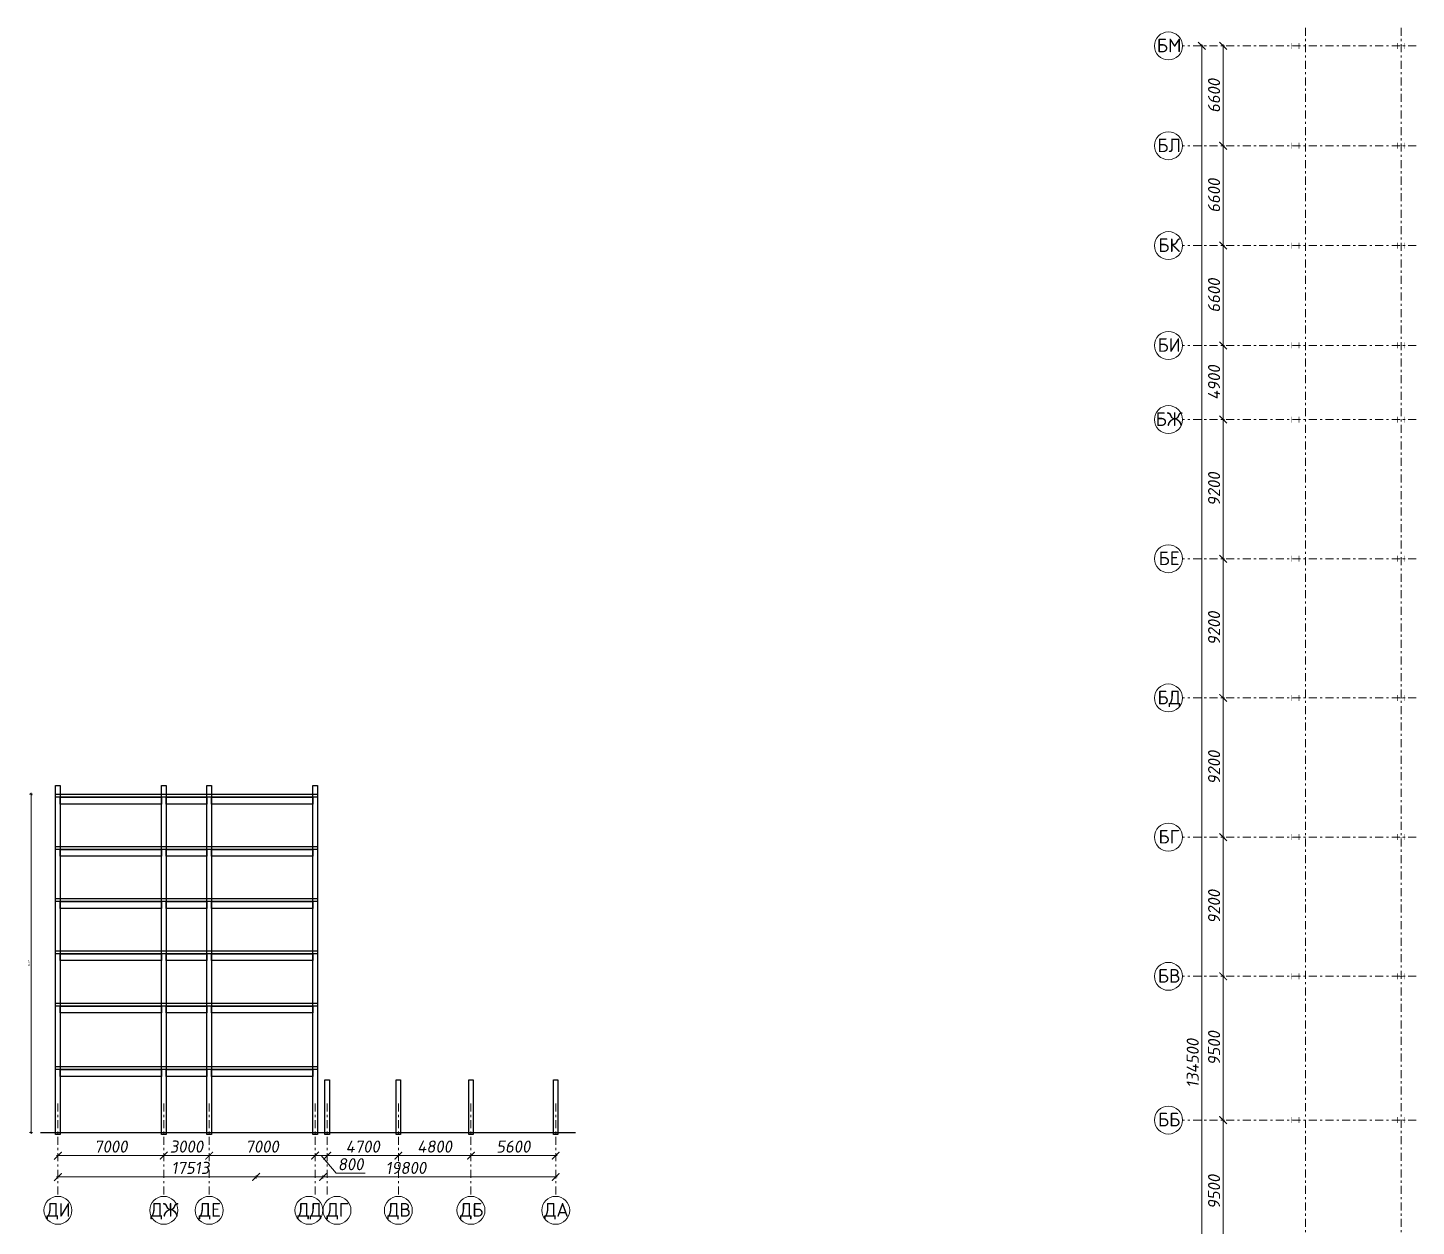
# Model space of a CAD drawing. Header units: millimetres. Extents: x -2648 to 2168491, y -277796 to 297800.
# Drawn here: x 2076732 to 2168491, y 133087 to 212306 of the extents above; entities that cross this region are included whole.
import ezdxf
from ezdxf.enums import TextEntityAlignment as Align

# ---------------------------------------------------------------- set-up
doc = ezdxf.new("R2010")
doc.units = ezdxf.units.MM
doc.linetypes.add('Штрихштриховая', pattern=[1093.611073, 529.166651, -211.666656, 141.111112, -211.666656])
doc.layers.get('0').update_dxf_attribs({"lineweight": 0})
doc.layers.get('Defpoints').update_dxf_attribs({"color": 252})
doc.layers.add('Axes', color=1, linetype='Continuous')
doc.layers.add('Dimension', color=162, linetype='Continuous', lineweight=25)
doc.layers.add('я_12', color=1, linetype='Continuous', lineweight=20)
doc.styles.add('Лена', font='isocpeur.ttf', dxfattribs={"oblique": 10})
doc.dimstyles.new('S-100', dxfattribs={"dimscale": 100, "dimtxt": 1, "dimasz": 1.5, "dimexe": 1, "dimexo": 1, "dimgap": 1, "dimtad": 1, "dimdec": 0, "dimzin": 0, "dimdsep": 46, "dimtxsty": 'Лена', "dimblk": 'ARCHTICK', "dimcen": 2, "dimdle": 1, "dimclrd": 256, "dimclre": 256, "dimclrt": 256, "dimadec": 0, "dimazin": 0, "dimtfac": 1, "dimtdec": 0, "dimtmove": 1, "dimatfit": 2, "dimfxl": 1, "dimtolj": 1, "dimtzin": 0, "dimlwd": 20, "dimlwe": 20, "dimarcsym": 0})

# ---------------------------------------------------------------- blocks, each defined once
blk = doc.blocks.new('_ArchTick')
at = {"color": 0, "linetype": 'ByBlock', "const_width": 0.15}
blk.add_lwpolyline([(-0.5, -0.5), (0.5, 0.5)], dxfattribs=at)
blk = doc.blocks.new('*D532')
at = {"layer": 'Defpoints', "color": 0, "lineweight": -2, "ltscale": 100, "transparency": 16777216}
for p in [(2153041, 211107), (2154320, 211107), (2153041, 76607)]:
    blk.add_point(p, dxfattribs=at)
at = {"layer": 'Dimension', "lineweight": 20, "ltscale": 100, "transparency": 16777216}
for p, q in [((2154220, 211107), (2154420, 211107)), ((2154320, 76507), (2154320, 211207)), ((2154220, 76607), (2154420, 76607))]:
    blk.add_line(p, q, dxfattribs=at)
at = {"layer": 'Dimension', "lineweight": 20, "ltscale": 100, "transparency": 16777216, "xscale": 500, "yscale": 500, "zscale": 500}
for p, rotation in [((2154320, 211107), 90), ((2154320, 76607), 270)]:
    blk.add_blockref('_ArchTick', p, dxfattribs=dict(at, rotation=rotation))
at = {"layer": 'Dimension', "lineweight": -2, "ltscale": 100, "transparency": 16777216, "insert": (2153720, 143857), "char_height": 800, "attachment_point": 5, "rotation": 90, "style": 'Лена'}
blk.add_mtext('\\A1;134500', dxfattribs=at)
blk = doc.blocks.new('*D542')
at = {"layer": 'Defpoints', "color": 0, "lineweight": -2, "ltscale": 100, "transparency": 16777216}
for p in [(2153041, 140107), (2155730, 140107), (2153041, 130607)]:
    blk.add_point(p, dxfattribs=at)
at = {"layer": 'Dimension', "lineweight": 20, "ltscale": 100, "transparency": 16777216}
for p, q in [((2155630, 140107), (2155830, 140107)), ((2155730, 130507), (2155730, 140207)), ((2155630, 130607), (2155830, 130607))]:
    blk.add_line(p, q, dxfattribs=at)
at = {"layer": 'Dimension', "lineweight": 20, "ltscale": 100, "transparency": 16777216, "xscale": 500, "yscale": 500, "zscale": 500}
for p, rotation in [((2155730, 140107), 90), ((2155730, 130607), 270)]:
    blk.add_blockref('_ArchTick', p, dxfattribs=dict(at, rotation=rotation))
at = {"layer": 'Dimension', "lineweight": -2, "ltscale": 100, "transparency": 16777216, "insert": (2155130, 135357), "char_height": 800, "attachment_point": 5, "rotation": 90, "style": 'Лена'}
blk.add_mtext('\\A1;9500', dxfattribs=at)
blk = doc.blocks.new('*D543')
at = {"layer": 'Defpoints', "color": 0, "lineweight": -2, "ltscale": 100, "transparency": 16777216}
for p in [(2153041, 149607), (2155730, 149607), (2153041, 140107)]:
    blk.add_point(p, dxfattribs=at)
at = {"layer": 'Dimension', "lineweight": 20, "ltscale": 100, "transparency": 16777216}
for p, q in [((2155630, 149607), (2155830, 149607)), ((2155730, 140007), (2155730, 149707)), ((2155630, 140107), (2155830, 140107))]:
    blk.add_line(p, q, dxfattribs=at)
at = {"layer": 'Dimension', "lineweight": 20, "ltscale": 100, "transparency": 16777216, "xscale": 500, "yscale": 500, "zscale": 500}
for p, rotation in [((2155730, 149607), 90), ((2155730, 140107), 270)]:
    blk.add_blockref('_ArchTick', p, dxfattribs=dict(at, rotation=rotation))
at = {"layer": 'Dimension', "lineweight": -2, "ltscale": 100, "transparency": 16777216, "insert": (2155130, 144857), "char_height": 800, "attachment_point": 5, "rotation": 90, "style": 'Лена'}
blk.add_mtext('\\A1;9500', dxfattribs=at)
blk = doc.blocks.new('*D544')
at = {"layer": 'Defpoints', "color": 0, "lineweight": -2, "ltscale": 100, "transparency": 16777216}
for p in [(2153041, 158807), (2155730, 158807), (2153041, 149607)]:
    blk.add_point(p, dxfattribs=at)
at = {"layer": 'Dimension', "lineweight": 20, "ltscale": 100, "transparency": 16777216}
for p, q in [((2155630, 158807), (2155830, 158807)), ((2155730, 149507), (2155730, 158907)), ((2155630, 149607), (2155830, 149607))]:
    blk.add_line(p, q, dxfattribs=at)
at = {"layer": 'Dimension', "lineweight": 20, "ltscale": 100, "transparency": 16777216, "xscale": 500, "yscale": 500, "zscale": 500}
for p, rotation in [((2155730, 158807), 90), ((2155730, 149607), 270)]:
    blk.add_blockref('_ArchTick', p, dxfattribs=dict(at, rotation=rotation))
at = {"layer": 'Dimension', "lineweight": -2, "ltscale": 100, "transparency": 16777216, "insert": (2155130, 154207), "char_height": 800, "attachment_point": 5, "rotation": 90, "style": 'Лена'}
blk.add_mtext('\\A1;9200', dxfattribs=at)
blk = doc.blocks.new('*D545')
at = {"layer": 'Defpoints', "color": 0, "lineweight": -2, "ltscale": 100, "transparency": 16777216}
for p in [(2153041, 168007), (2155730, 168007), (2153041, 158807)]:
    blk.add_point(p, dxfattribs=at)
at = {"layer": 'Dimension', "lineweight": 20, "ltscale": 100, "transparency": 16777216}
for p, q in [((2155630, 168007), (2155830, 168007)), ((2155730, 158707), (2155730, 168107)), ((2155630, 158807), (2155830, 158807))]:
    blk.add_line(p, q, dxfattribs=at)
at = {"layer": 'Dimension', "lineweight": 20, "ltscale": 100, "transparency": 16777216, "xscale": 500, "yscale": 500, "zscale": 500}
for p, rotation in [((2155730, 168007), 90), ((2155730, 158807), 270)]:
    blk.add_blockref('_ArchTick', p, dxfattribs=dict(at, rotation=rotation))
at = {"layer": 'Dimension', "lineweight": -2, "ltscale": 100, "transparency": 16777216, "insert": (2155130, 163407), "char_height": 800, "attachment_point": 5, "rotation": 90, "style": 'Лена'}
blk.add_mtext('\\A1;9200', dxfattribs=at)
blk = doc.blocks.new('*D546')
at = {"layer": 'Defpoints', "color": 0, "lineweight": -2, "ltscale": 100, "transparency": 16777216}
for p in [(2153041, 177207), (2155730, 177207), (2153041, 168007)]:
    blk.add_point(p, dxfattribs=at)
at = {"layer": 'Dimension', "lineweight": 20, "ltscale": 100, "transparency": 16777216}
for p, q in [((2155630, 177207), (2155830, 177207)), ((2155730, 167907), (2155730, 177307)), ((2155630, 168007), (2155830, 168007))]:
    blk.add_line(p, q, dxfattribs=at)
at = {"layer": 'Dimension', "lineweight": 20, "ltscale": 100, "transparency": 16777216, "xscale": 500, "yscale": 500, "zscale": 500}
for p, rotation in [((2155730, 177207), 90), ((2155730, 168007), 270)]:
    blk.add_blockref('_ArchTick', p, dxfattribs=dict(at, rotation=rotation))
at = {"layer": 'Dimension', "lineweight": -2, "ltscale": 100, "transparency": 16777216, "insert": (2155130, 172607), "char_height": 800, "attachment_point": 5, "rotation": 90, "style": 'Лена'}
blk.add_mtext('\\A1;9200', dxfattribs=at)
blk = doc.blocks.new('*D547')
at = {"layer": 'Defpoints', "color": 0, "lineweight": -2, "ltscale": 100, "transparency": 16777216}
for p in [(2153041, 186407), (2155730, 186407), (2153041, 177207)]:
    blk.add_point(p, dxfattribs=at)
at = {"layer": 'Dimension', "lineweight": 20, "ltscale": 100, "transparency": 16777216}
for p, q in [((2155630, 186407), (2155830, 186407)), ((2155730, 177107), (2155730, 186507)), ((2155630, 177207), (2155830, 177207))]:
    blk.add_line(p, q, dxfattribs=at)
at = {"layer": 'Dimension', "lineweight": 20, "ltscale": 100, "transparency": 16777216, "xscale": 500, "yscale": 500, "zscale": 500}
for p, rotation in [((2155730, 186407), 90), ((2155730, 177207), 270)]:
    blk.add_blockref('_ArchTick', p, dxfattribs=dict(at, rotation=rotation))
at = {"layer": 'Dimension', "lineweight": -2, "ltscale": 100, "transparency": 16777216, "insert": (2155130, 181807), "char_height": 800, "attachment_point": 5, "rotation": 90, "style": 'Лена'}
blk.add_mtext('\\A1;9200', dxfattribs=at)
blk = doc.blocks.new('*D548')
at = {"layer": 'Defpoints', "color": 0, "lineweight": -2, "ltscale": 100, "transparency": 16777216}
for p in [(2153041, 191307), (2155730, 191307), (2153041, 186407)]:
    blk.add_point(p, dxfattribs=at)
at = {"layer": 'Dimension', "lineweight": 20, "ltscale": 100, "transparency": 16777216}
for p, q in [((2155630, 191307), (2155830, 191307)), ((2155730, 186307), (2155730, 191407)), ((2155630, 186407), (2155830, 186407))]:
    blk.add_line(p, q, dxfattribs=at)
at = {"layer": 'Dimension', "lineweight": 20, "ltscale": 100, "transparency": 16777216, "xscale": 500, "yscale": 500, "zscale": 500}
for p, rotation in [((2155730, 191307), 90), ((2155730, 186407), 270)]:
    blk.add_blockref('_ArchTick', p, dxfattribs=dict(at, rotation=rotation))
at = {"layer": 'Dimension', "lineweight": -2, "ltscale": 100, "transparency": 16777216, "insert": (2155130, 188857), "char_height": 800, "attachment_point": 5, "rotation": 90, "style": 'Лена'}
blk.add_mtext('\\A1;4900', dxfattribs=at)
blk = doc.blocks.new('*D549')
at = {"layer": 'Defpoints', "color": 0, "lineweight": -2, "ltscale": 100, "transparency": 16777216}
for p in [(2153041, 197907), (2155730, 197907), (2153041, 191307)]:
    blk.add_point(p, dxfattribs=at)
at = {"layer": 'Dimension', "lineweight": 20, "ltscale": 100, "transparency": 16777216}
for p, q in [((2155630, 197907), (2155830, 197907)), ((2155730, 191207), (2155730, 198007)), ((2155630, 191307), (2155830, 191307))]:
    blk.add_line(p, q, dxfattribs=at)
at = {"layer": 'Dimension', "lineweight": 20, "ltscale": 100, "transparency": 16777216, "xscale": 500, "yscale": 500, "zscale": 500}
for p, rotation in [((2155730, 197907), 90), ((2155730, 191307), 270)]:
    blk.add_blockref('_ArchTick', p, dxfattribs=dict(at, rotation=rotation))
at = {"layer": 'Dimension', "lineweight": -2, "ltscale": 100, "transparency": 16777216, "insert": (2155130, 194607), "char_height": 800, "attachment_point": 5, "rotation": 90, "style": 'Лена'}
blk.add_mtext('\\A1;6600', dxfattribs=at)
blk = doc.blocks.new('*D550')
at = {"layer": 'Defpoints', "color": 0, "lineweight": -2, "ltscale": 100, "transparency": 16777216}
for p in [(2153041, 204507), (2155730, 204507), (2153041, 197907)]:
    blk.add_point(p, dxfattribs=at)
at = {"layer": 'Dimension', "lineweight": 20, "ltscale": 100, "transparency": 16777216}
for p, q in [((2155630, 204507), (2155830, 204507)), ((2155730, 197807), (2155730, 204607)), ((2155630, 197907), (2155830, 197907))]:
    blk.add_line(p, q, dxfattribs=at)
at = {"layer": 'Dimension', "lineweight": 20, "ltscale": 100, "transparency": 16777216, "xscale": 500, "yscale": 500, "zscale": 500}
for p, rotation in [((2155730, 204507), 90), ((2155730, 197907), 270)]:
    blk.add_blockref('_ArchTick', p, dxfattribs=dict(at, rotation=rotation))
at = {"layer": 'Dimension', "lineweight": -2, "ltscale": 100, "transparency": 16777216, "insert": (2155130, 201207), "char_height": 800, "attachment_point": 5, "rotation": 90, "style": 'Лена'}
blk.add_mtext('\\A1;6600', dxfattribs=at)
blk = doc.blocks.new('*D551')
at = {"layer": 'Defpoints', "color": 0, "lineweight": -2, "ltscale": 100, "transparency": 16777216}
for p in [(2153041, 211107), (2155730, 211107), (2153041, 204507)]:
    blk.add_point(p, dxfattribs=at)
at = {"layer": 'Dimension', "lineweight": 20, "ltscale": 100, "transparency": 16777216}
for p, q in [((2155630, 211107), (2155830, 211107)), ((2155730, 204407), (2155730, 211207)), ((2155630, 204507), (2155830, 204507))]:
    blk.add_line(p, q, dxfattribs=at)
at = {"layer": 'Dimension', "lineweight": 20, "ltscale": 100, "transparency": 16777216, "xscale": 500, "yscale": 500, "zscale": 500}
for p, rotation in [((2155730, 211107), 90), ((2155730, 204507), 270)]:
    blk.add_blockref('_ArchTick', p, dxfattribs=dict(at, rotation=rotation))
at = {"layer": 'Dimension', "lineweight": -2, "ltscale": 100, "transparency": 16777216, "insert": (2155130, 207807), "char_height": 800, "attachment_point": 5, "rotation": 90, "style": 'Лена'}
blk.add_mtext('\\A1;6600', dxfattribs=at)
blk = doc.blocks.new('*D593')
at = {"layer": 'Defpoints', "color": 0, "lineweight": -2, "ltscale": 100, "transparency": 16777216}
for p in [(2091822, 136342), (2091822, 135063), (2111622, 135063)]:
    blk.add_point(p, dxfattribs=at)
at = {"layer": 'Dimension', "lineweight": 20, "ltscale": 100, "transparency": 16777216}
for p, q in [((2111722, 136342), (2091722, 136342)), ((2091822, 136242), (2091822, 136442)), ((2111622, 136242), (2111622, 136442))]:
    blk.add_line(p, q, dxfattribs=at)
at = {"layer": 'Dimension', "lineweight": 20, "ltscale": 100, "transparency": 16777216, "xscale": 500, "yscale": 500, "zscale": 500, "rotation": 180}
blk.add_blockref('_ArchTick', (2091822, 136342), dxfattribs=at)
at = {"layer": 'Dimension', "lineweight": 20, "ltscale": 100, "transparency": 16777216, "xscale": 500, "yscale": 500, "zscale": 500}
blk.add_blockref('_ArchTick', (2111622, 136342), dxfattribs=at)
at = {"layer": 'Dimension', "lineweight": -2, "ltscale": 100, "transparency": 16777216, "insert": (2101722, 136942), "char_height": 800, "attachment_point": 5, "style": 'Лена'}
blk.add_mtext('\\A1;19800', dxfattribs=at)
blk = doc.blocks.new('*D592')
at = {"layer": 'Defpoints', "color": 0, "lineweight": -2, "ltscale": 100, "transparency": 16777216}
for p in [(2106022, 137752), (2106022, 135063), (2111622, 135063)]:
    blk.add_point(p, dxfattribs=at)
at = {"layer": 'Dimension', "lineweight": 20, "ltscale": 100, "transparency": 16777216}
for p, q in [((2111722, 137752), (2105922, 137752)), ((2106022, 137652), (2106022, 137852)), ((2111622, 137652), (2111622, 137852))]:
    blk.add_line(p, q, dxfattribs=at)
at = {"layer": 'Dimension', "lineweight": 20, "ltscale": 100, "transparency": 16777216, "xscale": 500, "yscale": 500, "zscale": 500, "rotation": 180}
blk.add_blockref('_ArchTick', (2106022, 137752), dxfattribs=at)
at = {"layer": 'Dimension', "lineweight": 20, "ltscale": 100, "transparency": 16777216, "xscale": 500, "yscale": 500, "zscale": 500}
blk.add_blockref('_ArchTick', (2111622, 137752), dxfattribs=at)
at = {"layer": 'Dimension', "lineweight": -2, "ltscale": 100, "transparency": 16777216, "insert": (2108822, 138352), "char_height": 800, "attachment_point": 5, "style": 'Лена'}
blk.add_mtext('\\A1;5600', dxfattribs=at)
blk = doc.blocks.new('*D590')
at = {"layer": 'Defpoints', "color": 0, "lineweight": -2, "ltscale": 100, "transparency": 16777216}
for p in [(2101222, 137752), (2101222, 135063), (2106022, 135063)]:
    blk.add_point(p, dxfattribs=at)
at = {"layer": 'Dimension', "lineweight": 20, "ltscale": 100, "transparency": 16777216}
for p, q in [((2106122, 137752), (2101122, 137752)), ((2101222, 137652), (2101222, 137852)), ((2106022, 137652), (2106022, 137852))]:
    blk.add_line(p, q, dxfattribs=at)
at = {"layer": 'Dimension', "lineweight": 20, "ltscale": 100, "transparency": 16777216, "xscale": 500, "yscale": 500, "zscale": 500, "rotation": 180}
blk.add_blockref('_ArchTick', (2101222, 137752), dxfattribs=at)
at = {"layer": 'Dimension', "lineweight": 20, "ltscale": 100, "transparency": 16777216, "xscale": 500, "yscale": 500, "zscale": 500}
blk.add_blockref('_ArchTick', (2106022, 137752), dxfattribs=at)
at = {"layer": 'Dimension', "lineweight": -2, "ltscale": 100, "transparency": 16777216, "insert": (2103622, 138352), "char_height": 800, "attachment_point": 5, "style": 'Лена'}
blk.add_mtext('\\A1;4800', dxfattribs=at)
blk = doc.blocks.new('*D591')
at = {"layer": 'Defpoints', "color": 0, "lineweight": -2, "ltscale": 100, "transparency": 16777216}
for p in [(2096522, 137752), (2096522, 135063), (2101222, 135063)]:
    blk.add_point(p, dxfattribs=at)
at = {"layer": 'Dimension', "lineweight": 20, "ltscale": 100, "transparency": 16777216}
for p, q in [((2101322, 137752), (2096422, 137752)), ((2096522, 137652), (2096522, 137852)), ((2101222, 137652), (2101222, 137852))]:
    blk.add_line(p, q, dxfattribs=at)
at = {"layer": 'Dimension', "lineweight": 20, "ltscale": 100, "transparency": 16777216, "xscale": 500, "yscale": 500, "zscale": 500, "rotation": 180}
blk.add_blockref('_ArchTick', (2096522, 137752), dxfattribs=at)
at = {"layer": 'Dimension', "lineweight": 20, "ltscale": 100, "transparency": 16777216, "xscale": 500, "yscale": 500, "zscale": 500}
blk.add_blockref('_ArchTick', (2101222, 137752), dxfattribs=at)
at = {"layer": 'Dimension', "lineweight": -2, "ltscale": 100, "transparency": 16777216, "insert": (2098872, 138352), "char_height": 800, "attachment_point": 5, "style": 'Лена'}
blk.add_mtext('\\A1;4700', dxfattribs=at)
blk = doc.blocks.new('*D594')
at = {"layer": 'Defpoints', "color": 0, "lineweight": -2, "ltscale": 100, "transparency": 16777216}
for p in [(2095722, 137752), (2095722, 135418), (2096522, 135063)]:
    blk.add_point(p, dxfattribs=at)
at = {"layer": 'Dimension', "lineweight": 20, "ltscale": 100, "transparency": 16777216}
for p, q in [((2096622, 137752), (2095622, 137752)), ((2095722, 137652), (2095722, 137852)), ((2096122, 137752), (2097112, 136585)), ((2096522, 137652), (2096522, 137852)), ((2097112, 136585), (2099032, 136585))]:
    blk.add_line(p, q, dxfattribs=at)
at = {"layer": 'Dimension', "lineweight": 20, "ltscale": 100, "transparency": 16777216, "xscale": 500, "yscale": 500, "zscale": 500, "rotation": 180}
blk.add_blockref('_ArchTick', (2095722, 137752), dxfattribs=at)
at = {"layer": 'Dimension', "lineweight": 20, "ltscale": 100, "transparency": 16777216, "xscale": 500, "yscale": 500, "zscale": 500}
blk.add_blockref('_ArchTick', (2096522, 137752), dxfattribs=at)
at = {"layer": 'Dimension', "lineweight": -2, "ltscale": 100, "transparency": 16777216, "insert": (2098072, 137185), "char_height": 800, "attachment_point": 5, "style": 'Лена'}
blk.add_mtext('\\A1;800', dxfattribs=at)
blk = doc.blocks.new('*D595')
at = {"layer": 'Defpoints', "color": 0, "lineweight": -2, "ltscale": 100, "transparency": 16777216}
for p in [(2088722, 137752), (2088722, 135418), (2095722, 135063)]:
    blk.add_point(p, dxfattribs=at)
at = {"layer": 'Dimension', "lineweight": 20, "ltscale": 100, "transparency": 16777216}
for p, q in [((2095822, 137752), (2088622, 137752)), ((2088722, 137652), (2088722, 137852)), ((2095722, 137652), (2095722, 137852))]:
    blk.add_line(p, q, dxfattribs=at)
at = {"layer": 'Dimension', "lineweight": 20, "ltscale": 100, "transparency": 16777216, "xscale": 500, "yscale": 500, "zscale": 500, "rotation": 180}
blk.add_blockref('_ArchTick', (2088722, 137752), dxfattribs=at)
at = {"layer": 'Dimension', "lineweight": 20, "ltscale": 100, "transparency": 16777216, "xscale": 500, "yscale": 500, "zscale": 500}
blk.add_blockref('_ArchTick', (2095722, 137752), dxfattribs=at)
at = {"layer": 'Dimension', "lineweight": -2, "ltscale": 100, "transparency": 16777216, "insert": (2092222, 138352), "char_height": 800, "attachment_point": 5, "style": 'Лена'}
blk.add_mtext('\\A1;7000', dxfattribs=at)
blk = doc.blocks.new('*D596')
at = {"layer": 'Defpoints', "color": 0, "lineweight": -2, "ltscale": 100, "transparency": 16777216}
for p in [(2085722, 137752), (2085722, 135418), (2088722, 135063)]:
    blk.add_point(p, dxfattribs=at)
at = {"layer": 'Dimension', "lineweight": 20, "ltscale": 100, "transparency": 16777216}
for p, q in [((2088822, 137752), (2085622, 137752)), ((2085722, 137652), (2085722, 137852)), ((2088722, 137652), (2088722, 137852))]:
    blk.add_line(p, q, dxfattribs=at)
at = {"layer": 'Dimension', "lineweight": 20, "ltscale": 100, "transparency": 16777216, "xscale": 500, "yscale": 500, "zscale": 500, "rotation": 180}
blk.add_blockref('_ArchTick', (2085722, 137752), dxfattribs=at)
at = {"layer": 'Dimension', "lineweight": 20, "ltscale": 100, "transparency": 16777216, "xscale": 500, "yscale": 500, "zscale": 500}
blk.add_blockref('_ArchTick', (2088722, 137752), dxfattribs=at)
at = {"layer": 'Dimension', "lineweight": -2, "ltscale": 100, "transparency": 16777216, "insert": (2087222, 138352), "char_height": 800, "attachment_point": 5, "style": 'Лена'}
blk.add_mtext('\\A1;3000', dxfattribs=at)
blk = doc.blocks.new('*D597')
at = {"layer": 'Defpoints', "color": 0, "lineweight": -2, "ltscale": 100, "transparency": 16777216}
for p in [(2078722, 137752), (2078722, 135418), (2085722, 135063)]:
    blk.add_point(p, dxfattribs=at)
at = {"layer": 'Dimension', "lineweight": 20, "ltscale": 100, "transparency": 16777216}
for p, q in [((2085822, 137752), (2078622, 137752)), ((2078722, 137652), (2078722, 137852)), ((2085722, 137652), (2085722, 137852))]:
    blk.add_line(p, q, dxfattribs=at)
at = {"layer": 'Dimension', "lineweight": 20, "ltscale": 100, "transparency": 16777216, "xscale": 500, "yscale": 500, "zscale": 500, "rotation": 180}
blk.add_blockref('_ArchTick', (2078722, 137752), dxfattribs=at)
at = {"layer": 'Dimension', "lineweight": 20, "ltscale": 100, "transparency": 16777216, "xscale": 500, "yscale": 500, "zscale": 500}
blk.add_blockref('_ArchTick', (2085722, 137752), dxfattribs=at)
at = {"layer": 'Dimension', "lineweight": -2, "ltscale": 100, "transparency": 16777216, "insert": (2082222, 138352), "char_height": 800, "attachment_point": 5, "style": 'Лена'}
blk.add_mtext('\\A1;7000', dxfattribs=at)
blk = doc.blocks.new('*D598')
at = {"layer": 'Defpoints', "color": 0, "lineweight": -2, "ltscale": 100, "transparency": 16777216}
for p in [(2078722, 136342), (2078722, 135063), (2096236, 134139)]:
    blk.add_point(p, dxfattribs=at)
at = {"layer": 'Dimension', "lineweight": 20, "ltscale": 100, "transparency": 16777216}
for p, q in [((2096336, 136342), (2078622, 136342)), ((2078722, 136242), (2078722, 136442)), ((2096236, 136242), (2096236, 136442))]:
    blk.add_line(p, q, dxfattribs=at)
at = {"layer": 'Dimension', "lineweight": 20, "ltscale": 100, "transparency": 16777216, "xscale": 500, "yscale": 500, "zscale": 500, "rotation": 180}
blk.add_blockref('_ArchTick', (2078722, 136342), dxfattribs=at)
at = {"layer": 'Dimension', "lineweight": 20, "ltscale": 100, "transparency": 16777216, "xscale": 500, "yscale": 500, "zscale": 500}
blk.add_blockref('_ArchTick', (2096236, 136342), dxfattribs=at)
at = {"layer": 'Dimension', "lineweight": -2, "ltscale": 100, "transparency": 16777216, "insert": (2087479, 136942), "char_height": 800, "attachment_point": 5, "style": 'Лена'}
blk.add_mtext('\\A1;17513', dxfattribs=at)
blk = doc.blocks.new('*D599')
at = {"lineweight": 20, "ltscale": 100, "transparency": 16777216}
for p, q in [((2077048, 161641), (2076848, 161641)), ((2076948, 139191), (2076948, 161741)), ((2077048, 139291), (2076848, 139291))]:
    blk.add_line(p, q, dxfattribs=at)
at = {"layer": 'Defpoints', "color": 0, "lineweight": -2, "ltscale": 100, "transparency": 16777216}
for p in [(2076948, 161641), (2079938, 161641), (2079938, 139291)]:
    blk.add_point(p, dxfattribs=at)
at = {"lineweight": 20, "ltscale": 100, "transparency": 16777216, "xscale": 150, "yscale": 150, "zscale": 150}
for p, rotation in [((2076948, 161641), 90), ((2076948, 139291), 270)]:
    blk.add_blockref('_ArchTick', p, dxfattribs=dict(at, rotation=rotation))
at = {"lineweight": -2, "ltscale": 100, "transparency": 16777216, "insert": (2076798, 150466), "char_height": 100, "attachment_point": 5, "rotation": 90, "style": 'Лена'}
blk.add_mtext('\\A1;22350', dxfattribs=at)

msp = doc.modelspace()

# ---------------------------------------------------------------- linework, layer by layer
at = {"lineweight": -2, "ltscale": 100}
msp.add_line((2077567.4, 139291.4), (2112933.3, 139291.4), dxfattribs=at)
at = {"lineweight": -2, "ltscale": 100, "const_width": 30}
for points in [[(2160243.6, 210906.6), (2160243.6, 211306.6)], [(2160243.6, 211106.6), (2160743.6, 211106.6)], [(2160743.6, 210906.6), (2160743.6, 211306.6)], [(2167243.6, 210906.6), (2167243.6, 211306.6)], [(2167243.6, 211106.6), (2167743.6, 211106.6)], [(2167743.6, 210906.6), (2167743.6, 211306.6)], [(2160243.6, 204306.6), (2160243.6, 204706.6)], [(2160743.6, 204306.6), (2160743.6, 204706.6)], [(2167243.6, 204306.6), (2167243.6, 204706.6)], [(2167743.6, 204306.6), (2167743.6, 204706.6)], [(2160243.6, 204506.6), (2160743.6, 204506.6)], [(2167243.6, 204506.6), (2167743.6, 204506.6)], [(2160243.6, 197706.6), (2160243.6, 198106.6)], [(2160243.6, 197906.6), (2160743.6, 197906.6)], [(2160743.6, 197706.6), (2160743.6, 198106.6)], [(2167243.6, 197706.6), (2167243.6, 198106.6)], [(2167243.6, 197906.6), (2167743.6, 197906.6)], [(2167743.6, 197706.6), (2167743.6, 198106.6)], [(2160243.6, 191106.6), (2160243.6, 191506.6)], [(2160243.6, 191306.6), (2160743.6, 191306.6)], [(2160743.6, 191106.6), (2160743.6, 191506.6)], [(2167243.6, 191106.6), (2167243.6, 191506.6)], [(2167243.6, 191306.6), (2167743.6, 191306.6)], [(2167743.6, 191106.6), (2167743.6, 191506.6)], [(2160243.6, 186206.6), (2160243.6, 186606.6)], [(2160243.6, 186406.6), (2160743.6, 186406.6)], [(2160743.6, 186206.6), (2160743.6, 186606.6)], [(2167243.6, 186206.6), (2167243.6, 186606.6)], [(2167243.6, 186406.6), (2167743.6, 186406.6)], [(2167743.6, 186206.6), (2167743.6, 186606.6)], [(2160243.6, 177006.6), (2160243.6, 177406.6)], [(2160243.6, 177206.6), (2160743.6, 177206.6)], [(2160743.6, 177006.6), (2160743.6, 177406.6)], [(2167243.6, 177006.6), (2167243.6, 177406.6)], [(2167243.6, 177206.6), (2167743.6, 177206.6)], [(2167743.6, 177006.6), (2167743.6, 177406.6)], [(2160243.6, 167806.6), (2160243.6, 168206.6)], [(2160243.6, 168006.6), (2160743.6, 168006.6)], [(2160743.6, 167806.6), (2160743.6, 168206.6)], [(2167243.6, 167806.6), (2167243.6, 168206.6)], [(2167243.6, 168006.6), (2167743.6, 168006.6)], [(2167743.6, 167806.6), (2167743.6, 168206.6)], [(2160243.6, 158606.6), (2160243.6, 159006.6)], [(2160243.6, 158806.6), (2160743.6, 158806.6)], [(2160743.6, 158606.6), (2160743.6, 159006.6)], [(2167243.6, 158606.6), (2167243.6, 159006.6)], [(2167243.6, 158806.6), (2167743.6, 158806.6)], [(2167743.6, 158606.6), (2167743.6, 159006.6)], [(2160243.6, 149406.6), (2160243.6, 149806.6)], [(2160243.6, 149606.6), (2160743.6, 149606.6)], [(2160743.6, 149406.6), (2160743.6, 149806.6)], [(2167243.6, 149406.6), (2167243.6, 149806.6)], [(2167243.6, 149606.6), (2167743.6, 149606.6)], [(2167743.6, 149406.6), (2167743.6, 149806.6)], [(2160243.6, 139906.6), (2160243.6, 140306.6)], [(2160243.6, 140106.6), (2160743.6, 140106.6)], [(2160743.6, 139906.6), (2160743.6, 140306.6)], [(2167243.6, 139906.6), (2167243.6, 140306.6)], [(2167243.6, 140106.6), (2167743.6, 140106.6)], [(2167743.6, 139906.6), (2167743.6, 140306.6)]]:
    msp.add_lwpolyline(points, dxfattribs=at)
at = {"lineweight": -2, "ltscale": 100}
for points in [[(2078572.4, 162214.3), (2078872.4, 162214.3), (2078872.4, 139141.4), (2078572.4, 139141.4)], [(2078572.4, 161641.4), (2095872.4, 161641.4), (2095872.4, 161441.4), (2078572.4, 161441.4)], [(2085572.4, 162214.3), (2085872.4, 162214.3), (2085872.4, 139141.4), (2085572.4, 139141.4)], [(2088572.4, 162214.3), (2088872.4, 162214.3), (2088872.4, 139141.4), (2088572.4, 139141.4)], [(2095572.4, 162214.3), (2095872.4, 162214.3), (2095872.4, 139141.4), (2095572.4, 139141.4)], [(2078872.4, 161441.4), (2085572.4, 161441.4), (2085572.4, 160991.4), (2078872.4, 160991.4)], [(2085872.4, 161441.4), (2088572.4, 161441.4), (2088572.4, 160991.4), (2085872.4, 160991.4)], [(2088872.4, 161441.4), (2095572.4, 161441.4), (2095572.4, 160991.4), (2088872.4, 160991.4)], [(2078572.4, 158191.4), (2095872.4, 158191.4), (2095872.4, 157991.4), (2078572.4, 157991.4)], [(2078872.4, 157991.4), (2085572.4, 157991.4), (2085572.4, 157541.4), (2078872.4, 157541.4)], [(2085872.4, 157991.4), (2088572.4, 157991.4), (2088572.4, 157541.4), (2085872.4, 157541.4)], [(2088872.4, 157991.4), (2095572.4, 157991.4), (2095572.4, 157541.4), (2088872.4, 157541.4)], [(2078572.4, 154741.4), (2095872.4, 154741.4), (2095872.4, 154541.4), (2078572.4, 154541.4)], [(2078872.4, 154541.4), (2085572.4, 154541.4), (2085572.4, 154091.4), (2078872.4, 154091.4)], [(2085872.4, 154541.4), (2088572.4, 154541.4), (2088572.4, 154091.4), (2085872.4, 154091.4)], [(2088872.4, 154541.4), (2095572.4, 154541.4), (2095572.4, 154091.4), (2088872.4, 154091.4)], [(2078572.4, 151291.4), (2095872.4, 151291.4), (2095872.4, 151091.4), (2078572.4, 151091.4)], [(2078872.4, 151091.4), (2085572.4, 151091.4), (2085572.4, 150641.4), (2078872.4, 150641.4)], [(2085872.4, 151091.4), (2088572.4, 151091.4), (2088572.4, 150641.4), (2085872.4, 150641.4)], [(2088872.4, 151091.4), (2095572.4, 151091.4), (2095572.4, 150641.4), (2088872.4, 150641.4)], [(2078572.4, 147841.4), (2095872.4, 147841.4), (2095872.4, 147641.4), (2078572.4, 147641.4)], [(2078872.4, 147641.4), (2085572.4, 147641.4), (2085572.4, 147191.4), (2078872.4, 147191.4)], [(2085872.4, 147641.4), (2088572.4, 147641.4), (2088572.4, 147191.4), (2085872.4, 147191.4)], [(2088872.4, 147641.4), (2095572.4, 147641.4), (2095572.4, 147191.4), (2088872.4, 147191.4)], [(2078572.4, 143641.4), (2095872.4, 143641.4), (2095872.4, 143441.4), (2078572.4, 143441.4)], [(2078872.4, 143441.4), (2085572.4, 143441.4), (2085572.4, 142991.4), (2078872.4, 142991.4)], [(2085872.4, 143441.4), (2088572.4, 143441.4), (2088572.4, 142991.4), (2085872.4, 142991.4)], [(2088872.4, 143441.4), (2095572.4, 143441.4), (2095572.4, 142991.4), (2088872.4, 142991.4)], [(2096372.4, 142753.2), (2096672.4, 142753.2), (2096672.4, 139141.4), (2096372.4, 139141.4)], [(2101072.4, 142753.2), (2101372.4, 142753.2), (2101372.4, 139141.4), (2101072.4, 139141.4)], [(2105872.4, 142753.2), (2106172.4, 142753.2), (2106172.4, 139141.4), (2105872.4, 139141.4)], [(2111472.4, 142753.2), (2111772.4, 142753.2), (2111772.4, 139141.4), (2111472.4, 139141.4)]]:
    msp.add_lwpolyline(points, close=True, dxfattribs=at)
at = {"layer": 'я_12', "linetype": 'Штрихштриховая'}
for p, q in [((2161173.6, 212306), (2161173.6, 70190.1)), ((2167493.6, 212306), (2167493.6, 70190.1)), ((2168490.6, 211106.6), (2153041.2, 211106.6)), ((2168490.6, 204506.6), (2153041.2, 204506.6)), ((2168490.6, 197906.6), (2153041.2, 197906.6)), ((2168490.6, 191306.6), (2153041.2, 191306.6)), ((2168490.6, 186406.6), (2153041.2, 186406.6)), ((2168490.6, 177206.6), (2153041.2, 177206.6)), ((2168490.6, 168006.6), (2153041.2, 168006.6)), ((2168490.6, 158806.6), (2153041.2, 158806.6)), ((2168490.6, 149606.6), (2153041.2, 149606.6)), ((2078722.4, 141189.1), (2078722.4, 135063.3)), ((2085722.4, 141189.1), (2085722.4, 135063.3)), ((2088722.4, 141189.1), (2088722.4, 135063.3)), ((2095722.4, 141189.1), (2095722.4, 135063.3)), ((2096522.4, 141189.1), (2096522.4, 135063.3)), ((2101222.4, 141189.1), (2101222.4, 135063.3)), ((2106022.4, 141189.1), (2106022.4, 135063.3)), ((2111622.4, 141189.1), (2111622.4, 135063.3)), ((2168490.6, 140106.6), (2153041.2, 140106.6))]:
    msp.add_line(p, q, dxfattribs=at)
at = {"layer": 'я_12', "linetype": 'Continuous', "ltscale": 5}
for centre in [(2152117.2, 211106.6), (2152117.2, 204506.6), (2152117.2, 197906.6), (2152117.2, 191306.6), (2152117.2, 186406.6), (2152117.2, 177206.6), (2152117.2, 168006.6), (2152117.2, 158806.6), (2152117.2, 149606.6), (2152117.2, 140106.6), (2078722.4, 134139.3), (2085722.4, 134139.3), (2088722.4, 134139.3), (2095311.8, 134139.3), (2097168.6, 134139.3), (2101222.4, 134139.3), (2106022.4, 134139.3), (2111622.4, 134139.3)]:
    msp.add_circle(centre, 924, dxfattribs=at)

# ---------------------------------------------------------------- texts
at = {"layer": 'Axes', "style": 'Лена'}
for s, p in [('БМ', (2152161.6, 210687.3)), ('БЛ', (2152161.6, 204087.3)), ('БК', (2152161.6, 197487.3)), ('БИ', (2152161.6, 190887.3)), ('БЖ', (2152161.6, 185987.3)), ('БЕ', (2152161.6, 176787.3)), ('БД', (2152161.6, 167587.3)), ('БГ', (2152161.6, 158387.3)), ('БВ', (2152161.6, 149187.3)), ('ББ', (2152161.6, 139687.3)), ('ДИ', (2078766.9, 133720)), ('ДЖ', (2085766.9, 133720)), ('ДЕ', (2088766.9, 133720)), ('ДД', (2095356.2, 133720)), ('ДГ', (2097213, 133720)), ('ДВ', (2101266.9, 133720)), ('ДБ', (2106066.9, 133720)), ('ДА', (2111666.9, 133720))]:
    msp.add_text(s, height=900, dxfattribs=at).set_placement(p, align=Align.CENTER)

# ---------------------------------------------------------------- dimensions: what is measured, and where the dimension line sits
at = {"lineweight": -2, "ltscale": 100}
dim = msp.add_linear_dim(base=(2076947.8, 161641.4), p1=(2079937.8, 139291.4), p2=(2079937.8, 161641.4), angle=90, dimstyle='S-100', override={"dimatfit": 3, "dimfxlon": 1}, dxfattribs=at)
dim.commit()
dim.dimension.update_dxf_attribs({"geometry": '*D599', "text_midpoint": (2076797.8, 150466.4)})
at = {"layer": 'Dimension', "color": 1, "lineweight": -2, "ltscale": 100}
for base, p1, p2, angle, picture, middle in [((2154319.7, 211106.6), (2153041.2, 76606.6), (2153041.2, 211106.6), 90, '*D532', (2153719.7, 143856.6)), ((2155730.1, 211106.6), (2153041.2, 204506.6), (2153041.2, 211106.6), 90, '*D551', (2155130.1, 207806.6)), ((2155730.1, 204506.6), (2153041.2, 197906.6), (2153041.2, 204506.6), 90, '*D550', (2155130.1, 201206.6)), ((2155730.1, 197906.6), (2153041.2, 191306.6), (2153041.2, 197906.6), 90, '*D549', (2155130.1, 194606.6)), ((2155730.1, 191306.6), (2153041.2, 186406.6), (2153041.2, 191306.6), 90, '*D548', (2155130.1, 188856.6)), ((2155730.1, 186406.6), (2153041.2, 177206.6), (2153041.2, 186406.6), 90, '*D547', (2155130.1, 181806.6)), ((2155730.1, 177206.6), (2153041.2, 168006.6), (2153041.2, 177206.6), 90, '*D546', (2155130.1, 172606.6)), ((2155730.1, 168006.6), (2153041.2, 158806.6), (2153041.2, 168006.6), 90, '*D545', (2155130.1, 163406.6)), ((2155730.1, 158806.6), (2153041.2, 149606.6), (2153041.2, 158806.6), 90, '*D544', (2155130.1, 154206.6)), ((2155730.1, 149606.6), (2153041.2, 140106.6), (2153041.2, 149606.6), 90, '*D543', (2155130.1, 144856.6)), ((2155730.1, 140106.6), (2153041.2, 130606.6), (2153041.2, 140106.6), 90, '*D542', (2155130.1, 135356.6)), ((2096522.4, 137752.2), (2101222.4, 135063.3), (2096522.4, 135063.3), 180, '*D591', (2098872.4, 138352.2)), ((2101222.4, 137752.2), (2106022.4, 135063.3), (2101222.4, 135063.3), 180, '*D590', (2103622.4, 138352.2)), ((2106022.4, 137752.2), (2111622.4, 135063.3), (2106022.4, 135063.3), 180, '*D592', (2108822.4, 138352.2)), ((2091822.4, 136341.8), (2111622.4, 135063.3), (2091822.4, 135063.3), 180, '*D593', (2101722.4, 136941.8))]:
    dim = msp.add_linear_dim(base=base, p1=p1, p2=p2, angle=angle, dimstyle='S-100', override={"dimtxt": 8, "dimasz": 5, "dimgap": 2, "dimtxsty": 'Лена', "dimatfit": 3, "dimfxlon": 1}, dxfattribs=at)
    dim.commit()
    dim.dimension.update_dxf_attribs({"geometry": picture, "text_midpoint": middle})
at = {"layer": 'Dimension', "lineweight": -2, "ltscale": 100}
for base, p1, p2, picture, middle in [((2078722.4, 137752.2), (2085722.4, 135063.3), (2078722.4, 135418), '*D597', (2082222.4, 138352.2)), ((2085722.4, 137752.2), (2088722.4, 135063.3), (2085722.4, 135418), '*D596', (2087222.4, 138352.2)), ((2088722.4, 137752.2), (2095722.4, 135063.3), (2088722.4, 135418), '*D595', (2092222.4, 138352.2)), ((2078722.4, 136341.8), (2096235.8, 134139.3), (2078722.4, 135063.3), '*D598', (2087479.1, 136941.8))]:
    dim = msp.add_linear_dim(base=base, p1=p1, p2=p2, angle=180, dimstyle='S-100', override={"dimtxt": 8, "dimasz": 5, "dimgap": 2, "dimtxsty": 'Лена', "dimatfit": 3, "dimfxlon": 1}, dxfattribs=at)
    dim.commit()
    dim.dimension.update_dxf_attribs({"geometry": picture, "text_midpoint": middle})
dim = msp.add_linear_dim(base=(2095722.4, 137752.2), p1=(2096522.4, 135063.3), p2=(2095722.4, 135418), angle=180, dimstyle='S-100', override={"dimtxt": 8, "dimasz": 5, "dimgap": 2, "dimtxsty": 'Лена', "dimatfit": 3, "dimfxlon": 1}, dxfattribs=at)
dim.commit()
dim.dimension.update_dxf_attribs({"geometry": '*D594', "text_midpoint": (2097311.9, 136584.5), "dimtype": 160})

doc.saveas('drawing.dxf')
